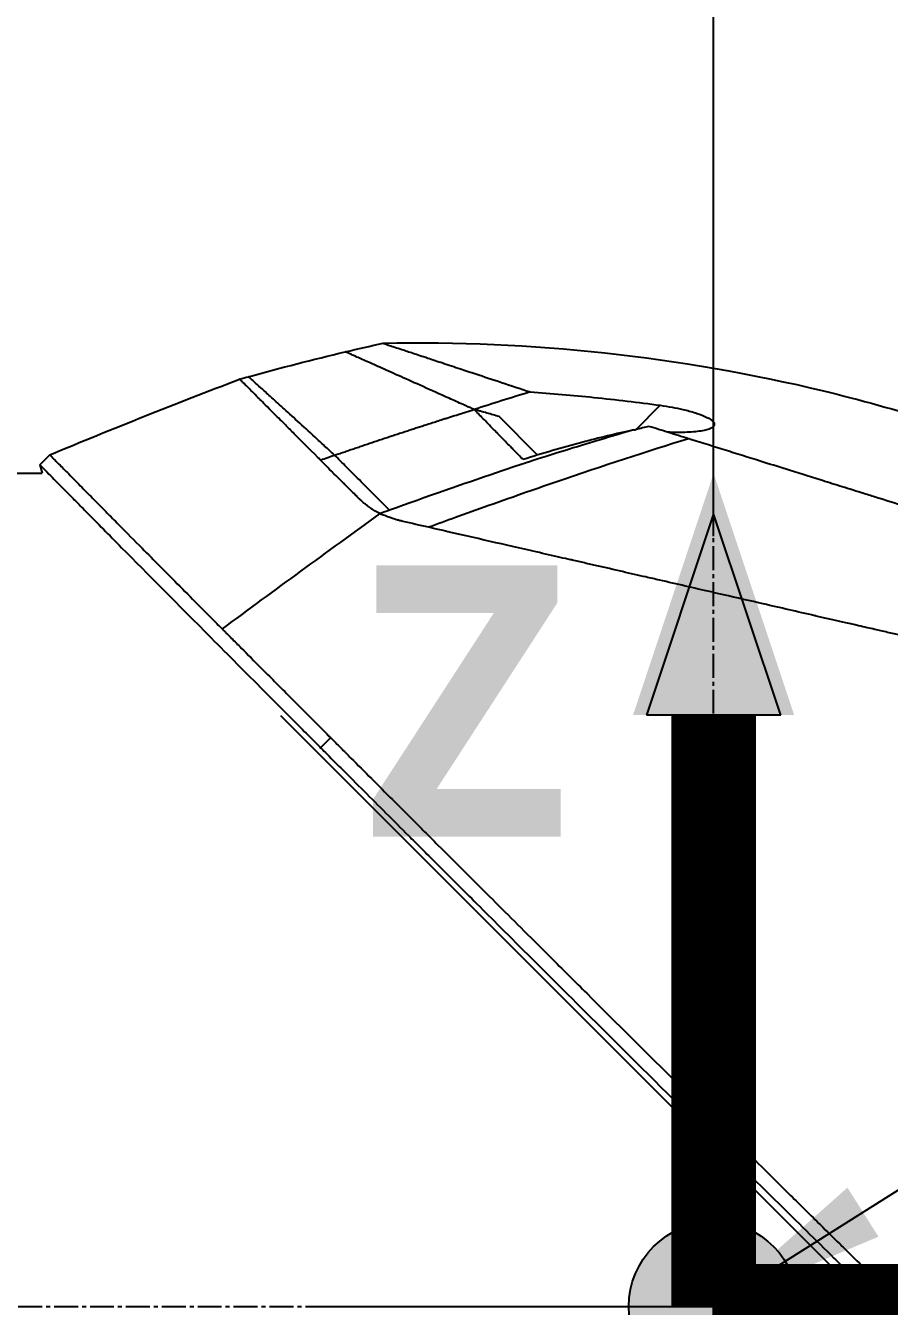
# Model space of a CAD drawing. Header units: millimetres. Extents: x 0 to 4378, y 0 to 2376.
# Drawn here: x 1596.4 to 1657.5, y 771.5 to 862.2 of the extents above; entities that cross this region are included whole.
import ezdxf

# ---------------------------------------------------------------- set-up
doc = ezdxf.new("R2010")
doc.units = ezdxf.units.MM
doc.header["$LTSCALE"] = 0.2
doc.linetypes.add('CENTER2', pattern=[1.125, 0.75, -0.125, 0.125, -0.125])
for name, color, linetype in [('02_Center Line', 1, 'CENTER2'), ('07_Special Line2', 76, 'Continuous'), ('12_Before Rev.Num.', 5, 'Continuous')]:
    doc.layers.add(name, color=color, linetype=linetype)
doc.layers.add('14_Mark', color=7, linetype='Continuous', true_color=0xe03c31)
doc.styles.add('Rainbow-5.0 Style', font='malgunsl.ttf')
doc.dimstyles.new('Rainbow-5.0 Style', dxfattribs={"dimtxt": 4, "dimasz": 2.5, "dimexe": 1, "dimexo": 1, "dimgap": 1, "dimtad": 1, "dimdsep": 46, "dimtxsty": 'Rainbow-5.0 Style', "dimcen": 0, "dimclrd": 251, "dimclre": 251, "dimclrt": 7, "dimazin": 3, "dimtp": 0.1, "dimtm": 0.1, "dimtfac": 0.61, "dimtmove": 0, "dimatfit": 3, "dimfxl": 1, "dimlwd": -1, "dimlwe": -1, "dimarcsym": 1})

# ---------------------------------------------------------------- blocks, each defined once
blk = doc.blocks.new('A$C20a5dee6')
for p, q in [((-12.456, 229.49), (-15.178, 232.212)), ((-5.49, 231.305), (-3.784, 233.011)), ((-47.687, 228.8), (-46.98, 229.507)), ((-47.687, 228.8), (-47.528, 228.2)), ((-12.232, 229.266), (-12.232, 229.266)), ((-64.2, 228.2), (-47.528, 228.2)), ((-30.658, 211.045), (32.788, 147.599)), ((-27.809, 208.764), (-27.102, 209.471)), ((0.541, 179.846), (0, 169.2)), ((0, 169.2), (10.646, 169.741))]:
    blk.add_line(p, q)
blk.add_arc((90.27, -111.258), 360.277, 108.96383, 109.1311)
blk.add_ellipse((5.215, 177.519), major_axis=(-154.081, -51.342), ratio=0.336418, start_param=4.783304, end_param=4.787811)
for points, knots in [([(-23.387, 237.408), (-12.937, 237.634), (-2.371, 236.489), (12.952, 232.777), (18.045, 231.183), (23.001, 229.266)], [0, 0, 0, 0, 3.135776, 3.135776, 4.729873, 4.729873, 4.729873, 4.729873]), ([(-16.923, 232.703), (-16.968, 232.723), (-17.013, 232.743), (-17.058, 232.763), (-17.103, 232.783), (-17.147, 232.803), (-17.192, 232.823), (-17.281, 232.862), (-17.369, 232.902), (-17.456, 232.941), (-17.632, 233.02), (-17.805, 233.097), (-17.975, 233.173), (-18.316, 233.326), (-18.647, 233.474), (-18.968, 233.618), (-19.609, 233.906), (-20.211, 234.176), (-20.771, 234.427), (-21.331, 234.679), (-21.85, 234.911), (-22.325, 235.125), (-22.8, 235.338), (-23.232, 235.532), (-23.62, 235.706), (-24.008, 235.88), (-24.35, 236.033), (-24.649, 236.167), (-24.947, 236.3), (-25.2, 236.413), (-25.407, 236.506), (-25.511, 236.552), (-25.603, 236.593), (-25.684, 236.628), (-25.764, 236.664), (-25.833, 236.694), (-25.889, 236.719), (-25.945, 236.744), (-25.989, 236.763), (-26.018, 236.776), (-26.033, 236.783), (-26.045, 236.788), (-26.052, 236.791), (-26.06, 236.795), (-26.064, 236.797), (-26.064, 236.797), (-26.064, 236.797), (-26.064, 236.797), (-26.064, 236.797)], [0, 0, 0, 0, 0.003914, 0.003914, 0.003914, 0.0078279, 0.0078279, 0.0078279, 0.0156558, 0.0156558, 0.0156558, 0.0313116, 0.0313116, 0.0313116, 0.0626233, 0.0626233, 0.0626233, 0.1252466, 0.1252466, 0.1252466, 0.1878699, 0.1878699, 0.1878699, 0.2504932, 0.2504932, 0.2504932, 0.3131165, 0.3131165, 0.3131165, 0.3757398, 0.3757398, 0.3757398, 0.4070514, 0.4070514, 0.4070514, 0.4383631, 0.4383631, 0.4383631, 0.4696747, 0.4696747, 0.4696747, 0.4853679, 0.4853679, 0.4853679, 0.5009864, 0.5009864, 0.5009864, 0.5015367, 0.5015367, 0.5015367, 0.5015367]), ([(-23.387, 237.408), (-23.387, 237.408), (-23.387, 237.408), (-23.386, 237.408), (-23.38, 237.406), (-23.359, 237.399), (-23.345, 237.394), (-23.283, 237.374), (-23.218, 237.352), (-23.058, 237.299), (-22.963, 237.267), (-22.763, 237.201), (-22.663, 237.168), (-22.405, 237.082), (-22.239, 237.027), (-21.82, 236.888), (-21.557, 236.801), (-21.117, 236.655), (-20.961, 236.603), (-20.616, 236.489), (-20.427, 236.426), (-19.9, 236.252), (-19.545, 236.134), (-18.771, 235.877), (-18.349, 235.737), (-17.558, 235.475), (-17.199, 235.356), (-16.254, 235.042), (-15.65, 234.842), (-14.37, 234.417), (-13.694, 234.193), (-12.988, 233.959)], [2.994008, 2.994008, 2.994008, 2.994008, 2.998917, 2.998917, 3.102407, 3.102407, 3.193729, 3.193729, 3.404829, 3.404829, 3.606578, 3.606578, 3.771982, 3.771982, 3.995205, 3.995205, 4.278205, 4.278205, 4.423595, 4.423595, 4.583388, 4.583388, 4.852579, 4.852579, 5.133194, 5.133194, 5.349319, 5.349319, 5.678864, 5.678864, 6.012538, 6.012538, 6.012538, 6.012538]), ([(-26.81, 229.464), (-26.841, 229.493), (-26.871, 229.521), (-26.902, 229.55), (-26.932, 229.578), (-26.963, 229.606), (-26.993, 229.634), (-27.054, 229.69), (-27.114, 229.746), (-27.174, 229.802), (-27.294, 229.912), (-27.413, 230.022), (-27.529, 230.129), (-27.762, 230.344), (-27.989, 230.552), (-28.208, 230.754), (-28.647, 231.157), (-29.057, 231.534), (-29.438, 231.882), (-29.819, 232.23), (-30.17, 232.551), (-30.49, 232.842), (-30.809, 233.133), (-31.098, 233.396), (-31.356, 233.629), (-31.613, 233.863), (-31.839, 234.068), (-32.033, 234.243), (-32.228, 234.419), (-32.39, 234.565), (-32.521, 234.683), (-32.586, 234.741), (-32.643, 234.793), (-32.692, 234.837), (-32.742, 234.881), (-32.783, 234.918), (-32.816, 234.948), (-32.849, 234.977), (-32.874, 235), (-32.891, 235.015), (-32.899, 235.022), (-32.905, 235.028), (-32.91, 235.032), (-32.914, 235.036), (-32.916, 235.037), (-32.916, 235.038), (-32.916, 235.038), (-32.916, 235.038), (-32.916, 235.038)], [0, 0, 0, 0, 0.0039109, 0.0039109, 0.0039109, 0.0078218, 0.0078218, 0.0078218, 0.0156437, 0.0156437, 0.0156437, 0.0312874, 0.0312874, 0.0312874, 0.0625747, 0.0625747, 0.0625747, 0.1251494, 0.1251494, 0.1251494, 0.1877242, 0.1877242, 0.1877242, 0.2502989, 0.2502989, 0.2502989, 0.3128736, 0.3128736, 0.3128736, 0.3754483, 0.3754483, 0.3754483, 0.4067357, 0.4067357, 0.4067357, 0.4380231, 0.4380231, 0.4380231, 0.4693104, 0.4693104, 0.4693104, 0.4849915, 0.4849915, 0.4849915, 0.5005978, 0.5005978, 0.5005978, 0.5008687, 0.5008687, 0.5008687, 0.5008687]), ([(-27.804, 229.121), (-27.831, 229.148), (-27.858, 229.175), (-27.885, 229.202), (-27.924, 229.24), (-27.962, 229.279), (-28, 229.316), (-28.607, 229.922), (-29.168, 230.482), (-29.68, 230.995), (-29.896, 231.211), (-30.104, 231.419), (-30.302, 231.618), (-30.434, 231.751), (-30.558, 231.874), (-30.673, 231.99), (-30.816, 232.134), (-30.947, 232.265), (-31.066, 232.384), (-31.595, 232.915), (-31.908, 233.229), (-32.102, 233.423), (-32.117, 233.438), (-32.132, 233.453), (-32.147, 233.468), (-32.411, 233.733), (-32.685, 234.006), (-32.922, 234.243), (-33.017, 234.337), (-33.106, 234.426), (-33.186, 234.505), (-33.188, 234.508), (-33.191, 234.511), (-33.194, 234.513), (-33.279, 234.598), (-33.341, 234.66), (-33.388, 234.707), (-33.488, 234.806), (-33.521, 234.838), (-33.535, 234.852), (-33.543, 234.861), (-33.545, 234.862), (-33.545, 234.862), (-33.545, 234.862), (-33.545, 234.862), (-33.545, 234.862)], [0.0000006, 0.0000006, 0.0000006, 0.0000006, 0.00361, 0.00361, 0.00361, 0.0087215, 0.0087215, 0.0087215, 0.0904855, 0.0904855, 0.0904855, 0.125, 0.125, 0.125, 0.141082, 0.141082, 0.141082, 0.1611327, 0.1611327, 0.1611327, 0.25, 0.25, 0.25, 0.2548926, 0.2548926, 0.2548926, 0.3406883, 0.3406883, 0.3406883, 0.375, 0.375, 0.375, 0.3758789, 0.3758789, 0.3758789, 0.4034738, 0.4034738, 0.4034738, 0.4619423, 0.4619423, 0.4619423, 0.4973146, 0.4973146, 0.4973146, 0.4973238, 0.4973238, 0.4973238, 0.4973238]), ([(-12.988, 233.959), (-13.647, 233.756), (-14.306, 233.551), (-15.623, 233.138), (-16.281, 232.929), (-16.938, 232.718)], [-0.4140683, -0.4140683, -0.4140683, -0.4140683, -0.2070418, -0.2070418, -0.000001, -0.000001, -0.000001, -0.000001]), ([(-12.988, 233.959), (-11.478, 233.854), (-9.974, 233.727), (-6.905, 233.415), (-5.343, 233.228), (-3.784, 233.011)], [0.000001, 0.000001, 0.000001, 0.000001, 0.4541066, 0.4541066, 0.9270468, 0.9270468, 0.9270468, 0.9270468]), ([(-16.923, 232.703), (-17.137, 232.636), (-17.347, 232.571), (-17.551, 232.507), (-17.669, 232.47), (-17.785, 232.433), (-17.943, 232.383), (-18.101, 232.334), (-18.301, 232.271), (-18.482, 232.213), (-18.573, 232.184), (-18.66, 232.157), (-18.748, 232.129), (-18.837, 232.101), (-18.927, 232.072), (-19.017, 232.043), (-19.107, 232.015), (-19.196, 231.986), (-19.285, 231.958), (-19.419, 231.915), (-19.553, 231.872), (-19.687, 231.829), (-19.82, 231.786), (-19.954, 231.743), (-20.088, 231.7), (-20.222, 231.657), (-20.356, 231.614), (-20.489, 231.571), (-20.601, 231.535), (-20.712, 231.499), (-20.823, 231.463), (-20.934, 231.427), (-21.045, 231.391), (-21.157, 231.355), (-21.268, 231.319), (-21.379, 231.282), (-21.49, 231.246), (-21.612, 231.206), (-21.734, 231.166), (-21.856, 231.126), (-21.978, 231.086), (-22.1, 231.046), (-22.222, 231.006), (-22.344, 230.966), (-22.466, 230.926), (-22.588, 230.886), (-22.704, 230.848), (-22.821, 230.809), (-22.937, 230.771), (-23.053, 230.732), (-23.169, 230.694), (-23.285, 230.655), (-23.401, 230.617), (-23.518, 230.578), (-23.634, 230.539), (-23.752, 230.5), (-23.871, 230.46), (-23.99, 230.42), (-24.108, 230.381), (-24.227, 230.341), (-24.346, 230.301), (-24.464, 230.261), (-24.583, 230.222), (-24.701, 230.182), (-24.818, 230.142), (-24.935, 230.103), (-25.052, 230.063), (-25.169, 230.024), (-25.286, 229.984), (-25.403, 229.944), (-25.52, 229.905), (-25.637, 229.865), (-25.754, 229.825), (-25.871, 229.785), (-25.989, 229.745), (-26.106, 229.705), (-26.223, 229.665), (-26.341, 229.625), (-26.458, 229.585), (-26.575, 229.545), (-26.692, 229.505), (-26.81, 229.464)], [0, 0, 0, 0, 0.0897132, 0.0897132, 0.0897132, 0.1414804, 0.1414804, 0.1414804, 0.1932476, 0.1932476, 0.1932476, 0.2191312, 0.2191312, 0.2191312, 0.2450148, 0.2450148, 0.2450148, 0.2708984, 0.2708984, 0.2708984, 0.3096449, 0.3096449, 0.3096449, 0.3483914, 0.3483914, 0.3483914, 0.3871379, 0.3871379, 0.3871379, 0.4193782, 0.4193782, 0.4193782, 0.4516185, 0.4516185, 0.4516185, 0.4838587, 0.4838587, 0.4838587, 0.5192811, 0.5192811, 0.5192811, 0.5547035, 0.5547035, 0.5547035, 0.5901259, 0.5901259, 0.5901259, 0.6238896, 0.6238896, 0.6238896, 0.6576534, 0.6576534, 0.6576534, 0.6914171, 0.6914171, 0.6914171, 0.7259458, 0.7259458, 0.7259458, 0.7604744, 0.7604744, 0.7604744, 0.795003, 0.795003, 0.795003, 0.8290876, 0.8290876, 0.8290876, 0.8631723, 0.8631723, 0.8631723, 0.8972569, 0.8972569, 0.8972569, 0.9315046, 0.9315046, 0.9315046, 0.9657523, 0.9657523, 0.9657523, 1, 1, 1, 1]), ([(-16.938, 232.718), (-16.935, 232.715), (-16.933, 232.713), (-16.928, 232.708), (-16.926, 232.706), (-16.923, 232.703)], [-0.004802937, -0.004802937, -0.004802937, -0.004802937, -0.002367886, -0.002367886, 0, 0, 0, 0]), ([(-15.178, 232.212), (-15.465, 232.294), (-15.752, 232.376), (-16.191, 232.502), (-16.344, 232.546), (-16.571, 232.612), (-16.645, 232.633), (-16.792, 232.676), (-16.923, 232.714), (-16.938, 232.718)], [-0.03661254, -0.03661254, -0.03661254, -0.03661254, -0.01870238, -0.01870238, -0.00917405, -0.00917405, -0.00454332, -0.00454332, -0.000001, -0.000001, -0.000001, -0.000001]), ([(-13.493, 229.169), (-13.57, 229.25), (-13.797, 229.489), (-14.228, 229.931), (-14.305, 230.011), (-14.499, 230.21), (-14.617, 230.33), (-14.939, 230.66), (-15.145, 230.87), (-15.422, 231.154), (-15.498, 231.231), (-15.821, 231.562), (-16.073, 231.819), (-16.421, 232.178), (-16.53, 232.292), (-16.687, 232.455), (-16.737, 232.507), (-16.809, 232.583), (-16.833, 232.607), (-16.879, 232.655), (-16.901, 232.679), (-16.923, 232.703)], [0.000001, 0.000001, 0.000001, 0.000001, 0.0517933, 0.0517933, 0.0631602, 0.0631602, 0.080667, 0.080667, 0.1119431, 0.1119431, 0.1236223, 0.1236223, 0.1626158, 0.1626158, 0.1804481, 0.1804481, 0.1887485, 0.1887485, 0.1927271, 0.1927271, 0.1965807, 0.1965807, 0.1965807, 0.1965807]), ([(-3.784, 233.011), (-3.501, 232.972), (-3.217, 232.926), (-2.683, 232.828), (-2.431, 232.777), (-1.867, 232.646), (-1.56, 232.564), (-1.036, 232.397), (-0.813, 232.314), (-0.419, 232.137), (-0.255, 232.044), (-0.004, 231.842), (0.059, 231.739), (0.042, 231.548), (-0.037, 231.465), (-0.341, 231.307), (-0.591, 231.24), (-1.223, 231.139), (-1.614, 231.108), (-2.421, 231.086), (-2.831, 231.09), (-3.257, 231.108)], [-1.14528, -1.14528, -1.14528, -1.14528, -1.059047, -1.059047, -0.979891, -0.979891, -0.875786, -0.875786, -0.784614, -0.784614, -0.687046, -0.687046, -0.571812, -0.571812, -0.456499, -0.456499, -0.315176, -0.315176, -0.162073, -0.162073, -0.025672, -0.025672, -0.025672, -0.025672]), ([(-5.675, 231.266), (-5.644, 231.272), (-5.613, 231.279), (-5.552, 231.292), (-5.521, 231.299), (-5.49, 231.305)], [-0.0189743, -0.0189743, -0.0189743, -0.0189743, -0.00948198, -0.00948198, -0.000001, -0.000001, -0.000001, -0.000001]), ([(-4.577, 231.521), (-4.731, 231.481), (-4.885, 231.443), (-5.189, 231.371), (-5.34, 231.337), (-5.49, 231.305)], [-0.09380006, -0.09380006, -0.09380006, -0.09380006, -0.04608774, -0.04608774, -0.000001, -0.000001, -0.000001, -0.000001]), ([(-1.78, 230.645), (-2.256, 230.794), (-2.728, 230.942), (-3.66, 231.234), (-4.121, 231.378), (-4.577, 231.521)], [0.000026, 0.000026, 0.000026, 0.000026, 0.1679092, 0.1679092, 0.336286, 0.336286, 0.336286, 0.336286]), ([(-5.675, 231.266), (-7.63, 230.699), (-9.347, 230.174), (-10.751, 229.735), (-11.803, 229.405), (-12.651, 229.133), (-13.272, 228.93), (-13.538, 228.843), (-14.228, 228.616), (-15.376, 228.227), (-17.789, 227.411), (-20.308, 226.53), (-22.932, 225.586)], [0, 0, 0, 0, 0.25, 0.25, 0.25, 0.375, 0.375, 0.375, 0.5, 0.5, 0.5, 1, 1, 1, 1]), ([(-1.78, 230.645), (-4.68, 229.748), (-7.805, 228.724), (-11.154, 227.574), (-13.423, 226.794), (-15.795, 225.957), (-18.269, 225.062), (-18.895, 224.836), (-19.526, 224.606), (-20.164, 224.372)], [-1, -1, -1, -1, -0.459072, -0.459072, -0.459072, -0.092566, -0.092566, -0.092566, 0, 0, 0, 0]), ([(-5.678, 231.265), (-6.901, 231.002), (-8.117, 230.705), (-10.71, 230.014), (-12.078, 229.614), (-13.493, 229.169)], [0.0003261, 0.0003261, 0.0003261, 0.0003261, 0.3756535, 0.3756535, 0.8068881, 0.8068881, 0.8068881, 0.8068881]), ([(54.238, 213.113), (54.239, 213.113), (54.239, 213.113), (54.163, 213.137), (54.118, 213.151), (54.022, 213.182), (53.977, 213.196), (53.729, 213.274), (53.443, 213.363), (52.833, 213.554), (52.553, 213.641), (51.818, 213.872), (51.336, 214.023), (50.068, 214.42), (49.236, 214.68), (47.057, 215.362), (45.631, 215.809), (43.618, 216.438), (43.184, 216.574), (42.515, 216.784), (42.291, 216.854), (41.839, 216.995), (41.61, 217.067), (41.259, 217.177), (41.14, 217.214), (40.781, 217.326), (40.543, 217.401), (40.065, 217.551), (39.826, 217.626), (39.464, 217.739), (39.343, 217.777), (39.093, 217.855), (38.964, 217.895), (38.706, 217.976), (38.577, 218.016), (38.185, 218.139), (37.917, 218.223), (37.41, 218.382), (37.16, 218.46), (36.659, 218.617), (36.41, 218.695), (35.649, 218.933), (35.131, 219.095), (34.053, 219.432), (33.486, 219.61), (32.418, 219.944), (31.92, 220.1), (31.251, 220.309), (31.11, 220.353), (30.402, 220.575), (29.833, 220.753), (28.969, 221.023), (28.679, 221.114), (28.102, 221.295), (27.812, 221.386), (27.23, 221.568), (26.942, 221.658), (26.503, 221.795), (26.354, 221.842), (26.063, 221.933), (25.922, 221.977), (25.628, 222.069), (25.481, 222.115), (25.06, 222.247), (24.773, 222.337), (22.3, 223.111), (20.067, 223.809), (17.613, 224.577), (17.405, 224.642), (16.988, 224.773), (16.784, 224.836), (16.383, 224.962), (16.185, 225.024), (15.794, 225.146), (15.603, 225.206), (15.224, 225.325), (15.035, 225.384), (14.495, 225.553), (14.134, 225.666), (13.094, 225.992), (12.408, 226.206), (11.463, 226.502), (11.17, 226.593), (10.74, 226.728), (10.603, 226.771), (10.198, 226.898), (9.932, 226.981), (9.417, 227.142), (9.17, 227.219), (8.458, 227.442), (7.995, 227.587), (6.726, 227.984), (5.925, 228.235), (4.535, 228.67), (3.943, 228.855), (2.476, 229.314), (1.606, 229.586), (0.321, 229.988), (-0.104, 230.121), (-0.737, 230.319), (-0.947, 230.385), (-1.26, 230.483), (-1.364, 230.515), (-1.52, 230.564), (-1.572, 230.58), (-1.65, 230.605), (-1.676, 230.613), (-1.728, 230.629), (-1.754, 230.637), (-1.78, 230.645)], [0.000492, 0.000492, 0.000492, 0.000492, 0.070477, 0.070477, 0.116784, 0.116784, 0.147598, 0.147598, 0.270163, 0.270163, 0.35129, 0.35129, 0.459378, 0.459378, 0.603543, 0.603543, 0.795477, 0.795477, 0.846759, 0.846759, 0.872247, 0.872247, 0.897546, 0.897546, 0.910816, 0.910816, 0.936058, 0.936058, 0.961053, 0.961053, 0.973407, 0.973407, 0.986612, 0.986612, 0.999925, 0.999925, 1.026343, 1.026343, 1.051465, 1.051465, 1.076258, 1.076258, 1.125243, 1.125243, 1.177878, 1.177878, 1.224985, 1.224985, 1.237745, 1.237745, 1.287061, 1.287061, 1.311764, 1.311764, 1.336615, 1.336615, 1.361333, 1.361333, 1.372959, 1.372959, 1.384222, 1.384222, 1.395507, 1.395507, 1.41867, 1.41867, 1.596072, 1.596072, 1.612752, 1.612752, 1.628768, 1.628768, 1.644172, 1.644172, 1.659003, 1.659003, 1.673475, 1.673475, 1.702106, 1.702106, 1.756638, 1.756638, 1.781274, 1.781274, 1.792708, 1.792708, 1.814679, 1.814679, 1.835454, 1.835454, 1.874477, 1.874477, 1.942807, 1.942807, 1.994085, 1.994085, 2.070998, 2.070998, 2.109452, 2.109452, 2.128666, 2.128666, 2.138273, 2.138273, 2.143077, 2.143077, 2.145479, 2.145479, 2.147874, 2.147874, 2.147874, 2.147874]), ([(-46.98, 229.507), (-46.98, 229.507), (-46.98, 229.507), (-46.98, 229.507), (-46.932, 229.458), (-46.812, 229.336), (-46.785, 229.309), (-46.695, 229.218), (-46.624, 229.145), (-46.455, 228.974), (-46.358, 228.875), (-46.147, 228.661), (-46.036, 228.548), (-45.684, 228.192), (-45.42, 227.923), (-44.862, 227.357), (-44.576, 227.067), (-43.995, 226.478), (-43.706, 226.186), (-43.331, 225.806), (-43.263, 225.738), (-43.078, 225.551), (-42.96, 225.431), (-42.578, 225.044), (-42.305, 224.768), (-41.528, 223.982), (-41.002, 223.451), (-39.616, 222.052), (-38.722, 221.15), (-37.301, 219.717), (-36.814, 219.226), (-36.19, 218.598), (-36.064, 218.471), (-35.748, 218.154), (-35.557, 217.961), (-35.268, 217.67), (-35.171, 217.573), (-35.025, 217.426), (-34.977, 217.377), (-34.852, 217.252), (-34.796, 217.195), (-34.781, 217.18)], [-0.8441102, -0.8441102, -0.8441102, -0.8441102, -0.843958, -0.843958, -0.7585248, -0.7585248, -0.7370027, -0.7370027, -0.6943038, -0.6943038, -0.6506717, -0.6506717, -0.610004, -0.610004, -0.533695, -0.533695, -0.4669865, -0.4669865, -0.4087151, -0.4087151, -0.3960011, -0.3960011, -0.3745212, -0.3745212, -0.3281531, -0.3281531, -0.2469126, -0.2469126, -0.1250047, -0.1250047, -0.0640569, -0.0640569, -0.0488199, -0.0488199, -0.0259823, -0.0259823, -0.014544, -0.014544, -0.0088247, -0.0088247, -0.000001, -0.000001, -0.000001, -0.000001]), ([(-47.687, 228.8), (-47.687, 228.8), (-47.633, 228.745), (-47.417, 228.526), (-47.256, 228.362), (-46.9, 228.001), (-46.736, 227.834), (-46.299, 227.391), (-46.011, 227.098), (-45.499, 226.579), (-45.301, 226.379), (-44.852, 225.924), (-44.598, 225.666), (-43.613, 224.669), (-42.797, 223.843), (-40.085, 221.103), (-37.939, 218.939), (-34.369, 215.347), (-33.12, 214.092), (-31.179, 212.143), (-30.519, 211.481), (-29.515, 210.474), (-29.177, 210.135), (-28.667, 209.624), (-28.496, 209.453), (-28.043, 208.999), (-27.834, 208.789), (-27.809, 208.764)], [0, 0, 0, 0, 0.449356, 0.449356, 0.898467, 0.898467, 1.197468, 1.197468, 1.595858, 1.595858, 1.82337, 1.82337, 2.083118, 2.083118, 2.775822, 2.775822, 4.159486, 4.159486, 4.850949, 4.850949, 5.197063, 5.197063, 5.370242, 5.370242, 5.456832, 5.456832, 5.599134, 5.599134, 5.599134, 5.599134]), ([(-23.619, 225.338), (-23.622, 225.34), (-23.626, 225.342), (-23.63, 225.344), (-23.687, 225.372), (-23.746, 225.403), (-23.807, 225.436), (-23.866, 225.469), (-23.926, 225.503), (-23.988, 225.541), (-23.997, 225.546), (-24.007, 225.552), (-24.017, 225.558), (-24.124, 225.624), (-24.228, 225.693), (-24.327, 225.765), (-24.345, 225.778), (-24.362, 225.79), (-24.379, 225.803), (-24.416, 225.831), (-24.452, 225.858), (-24.487, 225.885), (-24.542, 225.927), (-24.593, 225.968), (-24.641, 226.007), (-24.666, 226.027), (-24.69, 226.047), (-24.713, 226.067), (-24.722, 226.074), (-24.749, 226.096), (-24.791, 226.132), (-24.811, 226.15), (-24.835, 226.172), (-24.863, 226.196), (-24.865, 226.199), (-24.868, 226.201), (-24.87, 226.203), (-24.892, 226.222), (-24.913, 226.241), (-24.934, 226.261), (-24.964, 226.288), (-24.993, 226.315), (-25.023, 226.343), (-25.037, 226.356), (-25.052, 226.37), (-25.067, 226.384), (-25.201, 226.511), (-25.381, 226.69), (-25.605, 226.918), (-25.745, 227.061), (-25.878, 227.195), (-26.004, 227.32), (-26.062, 227.378), (-26.119, 227.435), (-26.175, 227.489), (-26.241, 227.554), (-26.361, 227.671), (-26.532, 227.837), (-26.555, 227.859), (-26.579, 227.883), (-26.604, 227.907), (-26.781, 228.079), (-26.921, 228.216), (-27.024, 228.318), (-27.033, 228.326), (-27.042, 228.335), (-27.05, 228.343), (-27.228, 228.519), (-27.392, 228.685), (-27.542, 228.842), (-27.623, 228.926), (-27.699, 229.008), (-27.771, 229.086), (-27.782, 229.098), (-27.793, 229.109), (-27.804, 229.121)], [0, 0, 0, 0, 0.0021802, 0.0021802, 0.0021802, 0.0349898, 0.0349898, 0.0349898, 0.0665186, 0.0665186, 0.0665186, 0.0714286, 0.0714286, 0.0714286, 0.1321946, 0.1321946, 0.1321946, 0.1428571, 0.1428571, 0.1428571, 0.1638774, 0.1638774, 0.1638774, 0.197224, 0.197224, 0.197224, 0.2142857, 0.2142857, 0.2142857, 0.2376364, 0.2376364, 0.2376364, 0.2489714, 0.2489714, 0.2489714, 0.25, 0.25, 0.25, 0.2648779, 0.2648779, 0.2648779, 0.2857143, 0.2857143, 0.2857143, 0.3001586, 0.3001586, 0.3001586, 0.4285714, 0.4285714, 0.4285714, 0.525964, 0.525964, 0.525964, 0.5714286, 0.5714286, 0.5714286, 0.6658539, 0.6658539, 0.6658539, 0.6785714, 0.6785714, 0.6785714, 0.7857143, 0.7857143, 0.7857143, 0.7919818, 0.7919818, 0.7919818, 0.9202925, 0.9202925, 0.9202925, 0.9895013, 0.9895013, 0.9895013, 1, 1, 1, 1]), ([(-22.932, 225.586), (-23.205, 225.859), (-23.526, 226.181), (-23.869, 226.523), (-24.211, 226.866), (-24.575, 227.23), (-24.934, 227.589), (-25.293, 227.947), (-25.646, 228.301), (-25.968, 228.622), (-26.289, 228.944), (-26.579, 229.234), (-26.81, 229.464)], [0, 0, 0, 0, 0.249993, 0.249993, 0.249993, 0.499995, 0.499995, 0.499995, 0.749998, 0.749998, 0.749998, 1, 1, 1, 1]), ([(-20.164, 224.372), (-20.776, 224.513), (-21.382, 224.651), (-21.981, 224.789), (-22.09, 224.814), (-22.165, 224.831), (-22.204, 224.841), (-22.275, 224.859), (-22.347, 224.878), (-22.42, 224.899), (-22.553, 224.937), (-22.691, 224.982), (-22.835, 225.033), (-23.023, 225.098), (-23.286, 225.201), (-23.619, 225.338)], [-1, -1, -1, -1, -0.5, -0.5, -0.5, -0.4375, -0.4375, -0.4375, -0.375, -0.375, -0.375, -0.25, -0.25, -0.25, 0, 0, 0, 0]), ([(57.791, 206.499), (57.791, 206.5), (57.789, 206.501), (57.785, 206.502), (57.781, 206.504), (57.774, 206.506), (57.765, 206.509), (57.749, 206.514), (57.723, 206.521), (57.685, 206.531), (57.65, 206.539), (57.606, 206.55), (57.549, 206.564), (57.498, 206.576), (57.435, 206.591), (57.36, 206.609), (57.291, 206.625), (57.211, 206.644), (57.118, 206.666), (57.031, 206.686), (56.933, 206.709), (56.822, 206.734), (56.618, 206.781), (56.372, 206.838), (56.073, 206.907), (56.017, 206.919), (55.959, 206.933), (55.899, 206.946), (55.728, 206.985), (55.479, 207.042), (55.115, 207.126), (54.816, 207.194), (54.438, 207.281), (53.951, 207.393), (53.569, 207.48), (53.12, 207.583), (52.585, 207.705), (52.131, 207.81), (51.615, 207.928), (51.026, 208.063), (50.811, 208.112), (50.585, 208.164), (50.35, 208.218), (50.005, 208.297), (49.648, 208.378), (49.282, 208.462), (48.671, 208.602), (48.03, 208.749), (47.361, 208.903), (47.024, 208.98), (46.68, 209.059), (46.33, 209.14), (45.984, 209.219), (45.632, 209.3), (45.273, 209.382), (44.55, 209.548), (43.8, 209.719), (43.026, 209.896), (42.639, 209.985), (42.246, 210.075), (41.847, 210.166), (41.763, 210.185), (41.679, 210.204), (41.595, 210.223), (41.489, 210.247), (41.173, 210.32), (40.633, 210.444), (40.303, 210.519), (39.889, 210.614), (39.385, 210.729), (39.01, 210.815), (38.585, 210.913), (38.106, 211.022), (37.899, 211.07), (37.682, 211.12), (37.455, 211.172), (37.245, 211.22), (37.025, 211.27), (36.797, 211.323), (36.618, 211.363), (36.435, 211.405), (36.245, 211.449), (35.985, 211.509), (35.722, 211.569), (35.458, 211.629), (35.233, 211.681), (35.006, 211.733), (34.779, 211.785), (34.551, 211.837), (34.322, 211.89), (34.093, 211.942), (33.857, 211.996), (33.609, 212.053), (33.376, 212.106), (33.158, 212.156), (32.954, 212.203), (32.701, 212.261), (32.449, 212.319), (32.15, 212.387), (31.864, 212.453), (31.577, 212.518), (31.303, 212.581), (31.018, 212.646), (30.811, 212.694), (30.605, 212.741), (30.398, 212.788), (30.32, 212.806), (30.242, 212.824), (30.164, 212.842), (29.878, 212.908), (29.59, 212.973), (29.302, 213.039), (29.158, 213.073), (29.014, 213.106), (28.869, 213.139), (28.724, 213.172), (28.579, 213.205), (28.434, 213.239), (28.143, 213.305), (27.851, 213.372), (27.558, 213.439), (26.973, 213.573), (26.382, 213.709), (25.789, 213.845), (25.492, 213.913), (25.194, 213.981), (24.895, 214.05), (24.597, 214.118), (24.297, 214.187), (23.997, 214.256), (23.846, 214.29), (23.696, 214.325), (23.545, 214.359), (23.395, 214.394), (23.244, 214.429), (23.093, 214.463), (22.799, 214.531), (22.504, 214.598), (22.209, 214.666), (22.201, 214.668), (22.192, 214.67), (22.184, 214.672), (21.88, 214.741), (21.575, 214.811), (21.269, 214.881), (20.964, 214.951), (20.658, 215.022), (20.351, 215.092), (20.197, 215.127), (20.043, 215.162), (19.89, 215.197), (19.736, 215.232), (19.582, 215.268), (19.428, 215.303), (19.119, 215.373), (18.811, 215.444), (18.501, 215.514), (18.318, 215.556), (18.136, 215.598), (17.953, 215.64), (17.95, 215.64), (17.946, 215.641), (17.942, 215.642), (17.885, 215.655), (17.761, 215.683), (17.571, 215.727), (17.427, 215.76), (17.246, 215.802), (17.026, 215.852), (16.908, 215.879), (16.779, 215.909), (16.639, 215.941), (16.495, 215.974), (16.339, 216.009), (16.172, 216.048), (16.056, 216.074), (15.934, 216.102), (15.807, 216.131), (15.772, 216.139), (15.738, 216.147), (15.704, 216.155), (15.346, 216.237), (15.033, 216.309), (14.767, 216.37), (14.115, 216.519), (13.742, 216.605), (13.652, 216.626), (13.398, 216.684), (13.144, 216.742), (12.89, 216.8), (12.577, 216.872), (12.263, 216.943), (11.95, 217.015), (11.81, 217.047), (11.669, 217.079), (11.529, 217.111), (11.356, 217.151), (11.183, 217.19), (11.009, 217.23), (10.809, 217.276), (10.609, 217.321), (10.409, 217.367), (10.053, 217.448), (8.998, 217.69), (7.252, 218.091), (7.222, 218.097), (7.192, 218.104), (7.162, 218.111), (5.943, 218.391), (4.727, 218.67), (3.518, 218.947), (2.576, 219.163), (1.638, 219.378), (0.705, 219.591), (0.411, 219.659), (0.117, 219.726), (-0.176, 219.793), (-1.399, 220.073), (-2.612, 220.352), (-3.812, 220.627), (-4.142, 220.703), (-4.471, 220.778), (-4.799, 220.854), (-5.055, 220.912), (-5.323, 220.974), (-5.604, 221.038), (-6.148, 221.163), (-6.739, 221.298), (-7.375, 221.444), (-7.659, 221.509), (-7.952, 221.576), (-8.253, 221.645), (-8.537, 221.71), (-8.828, 221.776), (-9.126, 221.845), (-9.409, 221.909), (-9.698, 221.975), (-9.993, 222.043), (-10.038, 222.053), (-10.084, 222.064), (-10.13, 222.074), (-10.362, 222.127), (-10.604, 222.183), (-10.854, 222.24), (-11.383, 222.361), (-11.952, 222.491), (-12.559, 222.63), (-13.09, 222.752), (-13.65, 222.88), (-14.239, 223.015), (-15.253, 223.247), (-16.351, 223.499), (-17.521, 223.767), (-18.366, 223.96), (-19.249, 224.162), (-20.164, 224.372)], [0.0008979, 0.0008979, 0.0008979, 0.0008979, 0.0108915, 0.0108915, 0.0108915, 0.020974, 0.020974, 0.020974, 0.0391503, 0.0391503, 0.0391503, 0.0554178, 0.0554178, 0.0554178, 0.0702751, 0.0702751, 0.0702751, 0.0840358, 0.0840358, 0.0840358, 0.0969119, 0.0969119, 0.0969119, 0.1205769, 0.1205769, 0.1205769, 0.125, 0.125, 0.125, 0.1638961, 0.1638961, 0.1638961, 0.1958374, 0.1958374, 0.1958374, 0.2208888, 0.2208888, 0.2208888, 0.2422005, 0.2422005, 0.2422005, 0.25, 0.25, 0.25, 0.2678209, 0.2678209, 0.2678209, 0.2975362, 0.2975362, 0.2975362, 0.3125, 0.3125, 0.3125, 0.3272656, 0.3272656, 0.3272656, 0.3570095, 0.3570095, 0.3570095, 0.3718814, 0.3718814, 0.3718814, 0.375, 0.375, 0.375, 0.3991671, 0.3991671, 0.3991671, 0.4139157, 0.4139157, 0.4139157, 0.4249028, 0.4249028, 0.4249028, 0.429655, 0.429655, 0.429655, 0.4340613, 0.4340613, 0.4340613, 0.4375, 0.4375, 0.4375, 0.4468814, 0.4468814, 0.4468814, 0.4548932, 0.4548932, 0.4548932, 0.4629051, 0.4629051, 0.4629051, 0.4712008, 0.4712008, 0.4712008, 0.4789288, 0.4789288, 0.4789288, 0.4866568, 0.4866568, 0.4866568, 0.4943848, 0.4943848, 0.4943848, 0.5, 0.5, 0.5, 0.502414, 0.502414, 0.502414, 0.5112437, 0.5112437, 0.5112437, 0.5156585, 0.5156585, 0.5156585, 0.5200734, 0.5200734, 0.5200734, 0.528903, 0.528903, 0.528903, 0.5465624, 0.5465624, 0.5465624, 0.555392, 0.555392, 0.555392, 0.5642217, 0.5642217, 0.5642217, 0.5686366, 0.5686366, 0.5686366, 0.5730514, 0.5730514, 0.5730514, 0.5816327, 0.5816327, 0.5816327, 0.5818813, 0.5818813, 0.5818813, 0.5907202, 0.5907202, 0.5907202, 0.5995591, 0.5995591, 0.5995591, 0.6039786, 0.6039786, 0.6039786, 0.6083981, 0.6083981, 0.6083981, 0.6172371, 0.6172371, 0.6172371, 0.622449, 0.622449, 0.622449, 0.6229413, 0.6229413, 0.6229413, 0.6298917, 0.6298917, 0.6298917, 0.6351416, 0.6351416, 0.6351416, 0.6379546, 0.6379546, 0.6379546, 0.6408496, 0.6408496, 0.6408496, 0.6428571, 0.6428571, 0.6428571, 0.6433986, 0.6433986, 0.6433986, 0.6491487, 0.6491487, 0.6491487, 0.6632653, 0.6632653, 0.6632653, 0.6704637, 0.6704637, 0.6704637, 0.6793393, 0.6793393, 0.6793393, 0.6833065, 0.6833065, 0.6833065, 0.6882149, 0.6882149, 0.6882149, 0.6938776, 0.6938776, 0.6938776, 0.7239727, 0.7239727, 0.7239727, 0.7244898, 0.7244898, 0.7244898, 0.7589042, 0.7589042, 0.7589042, 0.7857143, 0.7857143, 0.7857143, 0.7941949, 0.7941949, 0.7941949, 0.8295621, 0.8295621, 0.8295621, 0.8392857, 0.8392857, 0.8392857, 0.849008, 0.849008, 0.849008, 0.8678821, 0.8678821, 0.8678821, 0.876305, 0.876305, 0.876305, 0.8842189, 0.8842189, 0.8842189, 0.8917062, 0.8917062, 0.8917062, 0.8928571, 0.8928571, 0.8928571, 0.9031342, 0.9031342, 0.9031342, 0.9247967, 0.9247967, 0.9247967, 0.9437386, 0.9437386, 0.9437386, 0.9764071, 0.9764071, 0.9764071, 1, 1, 1, 1]), ([(-34.781, 217.18), (-34.763, 217.162), (-34.7, 217.099), (-34.559, 216.957), (-34.503, 216.901), (-34.336, 216.732), (-34.224, 216.619), (-33.886, 216.279), (-33.658, 216.051), (-32.971, 215.36), (-32.506, 214.893), (-31.719, 214.103), (-31.402, 213.784), (-30.76, 213.14), (-30.436, 212.815), (-29.621, 211.996), (-29.125, 211.499), (-28.373, 210.745), (-28.12, 210.492), (-27.74, 210.111), (-27.613, 209.983), (-27.422, 209.792), (-27.358, 209.728), (-27.277, 209.647), (-27.115, 209.484), (-27.102, 209.471)], [-1.054271, -1.054271, -1.054271, -1.054271, -1.016011, -1.016011, -0.991173, -0.991173, -0.941498, -0.941498, -0.842144, -0.842144, -0.643564, -0.643564, -0.511372, -0.511372, -0.379025, -0.379025, -0.180334, -0.180334, -0.080976, -0.080976, -0.031296, -0.031296, -0.006457, -0.006457, -0.000001, -0.000001, -0.000001, -0.000001]), ([(-27.809, 208.764), (-27.774, 208.729), (-27.473, 208.428), (-26.804, 207.757), (-26.551, 207.503), (-25.787, 206.739), (-25.273, 206.224), (-23.717, 204.667), (-22.66, 203.609), (-21.292, 202.242), (-20.989, 201.939), (-20.329, 201.28), (-19.976, 200.927), (-18.672, 199.624), (-17.717, 198.671), (-16.209, 197.166), (-15.656, 196.614), (-13.619, 194.582), (-12.118, 193.086), (-7.639, 188.624), (-2.045, 183.058), (3.894, 177.187), (5.221, 175.876), (7.206, 173.918), (7.863, 173.271), (8.777, 172.37), (9.035, 172.114), (9.8, 171.359), (10.305, 170.861), (10.97, 170.204), (11.126, 170.05), (11.394, 169.786), (11.502, 169.678), (11.715, 169.468), (11.819, 169.365), (12.028, 169.159), (12.136, 169.052), (12.66, 168.533), (13.075, 168.122), (13.937, 167.269), (14.382, 166.828), (15.652, 165.57), (16.477, 164.753), (18.116, 163.129), (18.93, 162.321), (20.596, 160.669), (21.446, 159.825), (23.176, 158.109), (24.058, 157.233), (25.395, 155.904), (25.854, 155.448), (27.084, 154.226), (27.839, 153.475), (29.446, 151.877), (30.291, 151.036), (31.947, 149.387), (32.759, 148.578), (34.336, 147.007), (35.104, 146.242), (37.323, 144.029), (38.756, 142.6), (42.731, 138.631), (45.182, 136.181), (47.858, 133.504), (48.289, 133.072), (50.296, 131.064), (51.758, 129.6), (55.022, 126.331), (56.608, 124.743), (57.974, 123.374), (58.215, 123.132), (58.736, 122.61), (58.974, 122.372), (59.292, 122.053), (59.372, 121.973), (59.372, 121.972)], [0.000001, 0.000001, 0.000001, 0.000001, 0.0174896, 0.0174896, 0.0280641, 0.0280641, 0.0492044, 0.0492044, 0.0915833, 0.0915833, 0.103829, 0.103829, 0.1177045, 0.1177045, 0.1548929, 0.1548929, 0.1762617, 0.1762617, 0.2332292, 0.2332292, 0.3447473, 0.3447473, 0.3768428, 0.3768428, 0.3928613, 0.3928613, 0.3992061, 0.3992061, 0.4115742, 0.4115742, 0.4153435, 0.4153435, 0.4181398, 0.4181398, 0.4207138, 0.4207138, 0.4231441, 0.4231441, 0.4328041, 0.4328041, 0.443145, 0.443145, 0.4624048, 0.4624048, 0.4815797, 0.4815797, 0.5018181, 0.5018181, 0.5229618, 0.5229618, 0.5340035, 0.5340035, 0.5527188, 0.5527188, 0.5738832, 0.5738832, 0.5945831, 0.5945831, 0.6145009, 0.6145009, 0.6528362, 0.6528362, 0.7241388, 0.7241388, 0.7381113, 0.7381113, 0.7906485, 0.7906485, 0.8696683, 0.8696683, 0.8893857, 0.8893857, 0.91901, 0.91901, 0.9486615, 0.9486615, 0.9486615, 0.9486615]), ([(-27.102, 209.471), (-27.09, 209.459), (-26.939, 209.308), (-26.865, 209.233), (-26.805, 209.174), (-26.627, 208.995), (-26.507, 208.875), (-26.148, 208.516), (-25.908, 208.275), (-25.184, 207.55), (-24.697, 207.063), (-23.224, 205.588), (-22.226, 204.59), (-20.972, 203.337), (-20.722, 203.086), (-20.152, 202.516), (-19.826, 202.191), (-18.905, 201.27), (-18.295, 200.661), (-17.558, 199.925), (-17.435, 199.803), (-17.203, 199.571), (-17.094, 199.461), (-15.811, 198.181), (-14.625, 196.997), (-12.743, 195.12), (-12.055, 194.435), (-10.575, 192.96), (-9.78, 192.168), (-6.855, 189.255), (-4.699, 187.11), (-1.804, 184.235), (-1.083, 183.519), (-0.252, 182.695), (-0.145, 182.589), (0.042, 182.404), (0.127, 182.319), (0.298, 182.15), (0.386, 182.063), (0.59, 181.861), (0.702, 181.749), (0.903, 181.551), (0.987, 181.468), (1.194, 181.263), (1.318, 181.14), (1.546, 180.915), (1.649, 180.813), (2.286, 180.182), (2.821, 179.653), (4.053, 178.436), (4.749, 177.747), (6.153, 176.361), (6.861, 175.663), (8.019, 174.521), (8.473, 174.074), (9.028, 173.526), (9.131, 173.425), (9.422, 173.137), (9.611, 172.951), (10.256, 172.314), (10.716, 171.86), (11.42, 171.165), (11.669, 170.92), (12.001, 170.591), (12.087, 170.506), (12.219, 170.376), (12.263, 170.333), (12.405, 170.192), (12.506, 170.092), (12.757, 169.844), (12.914, 169.689), (13.261, 169.345), (13.446, 169.162), (13.812, 168.8), (13.992, 168.622), (14.234, 168.382), (14.293, 168.324), (14.503, 168.116), (14.659, 167.961), (15.049, 167.575), (15.271, 167.356), (15.659, 166.972), (15.823, 166.808), (16.151, 166.483), (16.317, 166.318), (16.744, 165.895), (17.001, 165.641), (17.452, 165.195), (17.639, 165.009), (17.968, 164.683), (18.109, 164.543), (18.322, 164.332), (18.394, 164.261), (18.671, 163.987), (18.875, 163.784), (20.001, 162.668), (20.919, 161.757), (22.819, 159.872), (23.803, 158.895), (25.161, 157.547), (25.542, 157.168), (26.106, 156.607), (26.289, 156.425), (26.905, 155.813), (27.341, 155.38), (28.219, 154.507), (28.664, 154.064), (30.073, 152.664), (31.029, 151.712), (32.755, 149.993), (33.528, 149.224), (35.189, 147.569), (36.076, 146.685), (37.656, 145.109), (38.353, 144.414), (41.696, 141.078), (44.225, 138.551), (47.062, 135.713), (47.558, 135.218), (48.513, 134.262), (48.975, 133.8), (51.178, 131.595), (52.778, 129.993), (54.809, 127.959), (55.398, 127.369), (56.464, 126.301), (56.944, 125.821), (58.218, 124.543), (58.878, 123.882), (59.559, 123.2), (59.733, 123.026), (60.004, 122.754), (60.079, 122.679), (60.079, 122.679)], [-6.229962, -6.229962, -6.229962, -6.229962, -6.227864, -6.227864, -6.219552, -6.219552, -6.202929, -6.202929, -6.16968, -6.16968, -6.103208, -6.103208, -5.970065, -5.970065, -5.937453, -5.937453, -5.895346, -5.895346, -5.816119, -5.816119, -5.800362, -5.800362, -5.786281, -5.786281, -5.635887, -5.635887, -5.550128, -5.550128, -5.451964, -5.451964, -5.19041, -5.19041, -5.103809, -5.103809, -5.091041, -5.091041, -5.081268, -5.081268, -5.070806, -5.070806, -5.057101, -5.057101, -5.047416, -5.047416, -5.032993, -5.032993, -5.021064, -5.021064, -4.959513, -4.959513, -4.879662, -4.879662, -4.798866, -4.798866, -4.746913, -4.746913, -4.735039, -4.735039, -4.713278, -4.713278, -4.660559, -4.660559, -4.631405, -4.631405, -4.620962, -4.620962, -4.61581, -4.61581, -4.603824, -4.603824, -4.585775, -4.585775, -4.565126, -4.565126, -4.545061, -4.545061, -4.538129, -4.538129, -4.518662, -4.518662, -4.489931, -4.489931, -4.468034, -4.468034, -4.446173, -4.446173, -4.412022, -4.412022, -4.38742, -4.38742, -4.368644, -4.368644, -4.359076, -4.359076, -4.331844, -4.331844, -4.208918, -4.208918, -4.076245, -4.076245, -4.023995, -4.023995, -3.998904, -3.998904, -3.939656, -3.939656, -3.878964, -3.878964, -3.746371, -3.746371, -3.637173, -3.637173, -3.509455, -3.509455, -3.406658, -3.406658, -3.009825, -3.009825, -2.924337, -2.924337, -2.84138, -2.84138, -2.519502, -2.519502, -2.374871, -2.374871, -2.235834, -2.235834, -1.965462, -1.965462, -1.83333, -1.83333, -1.674568, -1.674568, -1.674568, -1.674568])]:
    blk.add_open_spline(points, degree=3, knots=knots)
for points in [[(-32.916, 235.038), (-30.644, 235.668), (-28.359, 236.255), (-26.064, 236.797)], [(-26.064, 236.797), (-25.173, 237.007), (-24.281, 237.211), (-23.387, 237.408)], [(-33.545, 234.862), (-33.335, 234.921), (-33.126, 234.979), (-32.916, 235.038)], [(-46.98, 229.507), (-42.529, 231.359), (-38.05, 233.145), (-33.545, 234.862)], [(-28.91, 230.226), (-28.911, 230.227), (-28.912, 230.228), (-28.914, 230.228)], [(-47.687, 228.8), (-47.687, 228.8), (-47.687, 228.8), (-47.687, 228.8)], [(-23.619, 225.338), (-27.374, 222.628), (-31.095, 219.909), (-34.781, 217.18)]]:
    blk.add_open_spline(points, degree=3)
at = {"layer": '02_Center Line', "ltscale": 11.288275}
for p, q in [((0, -14.869), (0, 253.957)), ((-237.159, 169.2), (89.016, 169.2))]:
    blk.add_line(p, q, dxfattribs=at)
blk = doc.blocks.new('*D145')
at = {"color": 251, "linetype": 'ByBlock', "transparency": 16777216}
for p, q in [((1617.446, 1196.457), (1769.201, 1196.457)), ((1765.201, 781.457), (1765.201, 1186.457)), ((1617.446, 771.457), (1769.201, 771.457))]:
    blk.add_line(p, q, dxfattribs=at)
at = {"color": 251, "transparency": 16777216}
for points in [[(1763.534, 1186.457), (1766.868, 1186.457), (1765.201, 1196.457)], [(1763.534, 781.457), (1766.868, 781.457), (1765.201, 771.457)]]:
    blk.add_solid(points, dxfattribs=at)
at = {"layer": 'Defpoints', "color": 0, "transparency": 16777216}
for p in [(1613.446, 1196.457), (1765.201, 1196.457), (1613.446, 771.457)]:
    blk.add_point(p, dxfattribs=at)
at = {"color": 7, "transparency": 16777216, "insert": (1752.929, 983.957), "char_height": 16, "attachment_point": 5, "rotation": 90, "style": 'Rainbow-5.0 Style'}
blk.add_mtext('425', dxfattribs=at)
blk = doc.blocks.new('*D151')
at = {"color": 251, "linetype": 'ByBlock', "transparency": 16777216}
for p, q in [((1649.046, 1699.157), (1818.696, 1699.157)), ((1814.696, 781.457), (1814.696, 1689.157)), ((1649.046, 771.457), (1818.696, 771.457))]:
    blk.add_line(p, q, dxfattribs=at)
at = {"color": 251, "transparency": 16777216}
for points in [[(1813.029, 1689.157), (1816.362, 1689.157), (1814.696, 1699.157)], [(1813.029, 781.457), (1816.362, 781.457), (1814.696, 771.457)]]:
    blk.add_solid(points, dxfattribs=at)
at = {"layer": 'Defpoints', "color": 0, "transparency": 16777216}
for p in [(1645.046, 1699.157), (1814.696, 1699.157), (1645.046, 771.457)]:
    blk.add_point(p, dxfattribs=at)
at = {"color": 7, "transparency": 16777216, "insert": (1802.424, 1235.307), "char_height": 16, "attachment_point": 5, "rotation": 90, "style": 'Rainbow-5.0 Style'}
blk.add_mtext('927.7', dxfattribs=at)
blk = doc.blocks.new('*D153')
at = {"color": 251, "linetype": 'ByBlock', "transparency": 16777216}
for p, q in [((1496.646, 979.957), (1496.646, 952.291)), ((1645.046, 826.01), (1645.046, 960.291)), ((1506.646, 956.291), (1635.046, 956.291))]:
    blk.add_line(p, q, dxfattribs=at)
at = {"color": 251, "transparency": 16777216}
for points in [[(1506.646, 957.958), (1506.646, 954.624), (1496.646, 956.291)], [(1635.046, 957.958), (1635.046, 954.624), (1645.046, 956.291)]]:
    blk.add_solid(points, dxfattribs=at)
at = {"layer": 'Defpoints', "color": 0, "transparency": 16777216}
for p in [(1496.646, 983.957), (1645.046, 956.291), (1645.046, 822.01)]:
    blk.add_point(p, dxfattribs=at)
at = {"color": 7, "transparency": 16777216, "insert": (1570.846, 968.612), "char_height": 16, "attachment_point": 5, "style": 'Rainbow-5.0 Style'}
blk.add_mtext('148.4', dxfattribs=at)
blk = doc.blocks.new('A$Ceda57245')
at = {"layer": '07_Special Line2'}
blk.add_hatch(color=256, dxfattribs=at).paths.add_polyline_path([(49.156, 0), (34.9, 4.752), (34.9, -4.752)])
at = {"layer": '12_Before Rev.Num.'}
blk.add_hatch(color=256, dxfattribs=at).paths.add_polyline_path([(0, 49.156), (-4.752, 34.9), (4.752, 34.9)])
at = {"layer": '14_Mark'}
h = blk.add_hatch(color=256, dxfattribs=at)
h.dxf.hatch_style = 1
h.paths.add_polyline_path([(5, 0, 1), (-5, 0, 1)])
at = {"layer": '07_Special Line2'}
for p, q in [((34.9, -3.96), (34.9, 3.96)), ((46.78, 0), (34.9, 3.96)), ((34.9, -3.96), (46.78, 0))]:
    blk.add_line(p, q, dxfattribs=at)
at = {"layer": '07_Special Line2', "const_width": 5}
blk.add_lwpolyline([(34.9, 0), (0, 0)], dxfattribs=at)
at = {"layer": '12_Before Rev.Num.'}
for p, q in [((0, 46.78), (-3.96, 34.9)), ((3.96, 34.9), (0, 46.78)), ((3.96, 34.9), (-3.96, 34.9))]:
    blk.add_line(p, q, dxfattribs=at)
at = {"layer": '12_Before Rev.Num.', "const_width": 5}
blk.add_lwpolyline([(0, 34.9), (0, 0)], dxfattribs=at)
at = {"layer": '14_Mark'}
blk.add_circle((0, 0), 5, dxfattribs=at)
at = {"layer": '07_Special Line2', "insert": (34.529, -17.308), "char_height": 16, "attachment_point": 4, "style": 'Rainbow-5.0 Style'}
blk.add_mtext('{\\fMalgun Gothic Semilight|b1|i0|c129|p50;Y}', dxfattribs=at)
at = {"layer": '12_Before Rev.Num.', "insert": (-20.587, 35.725), "char_height": 16, "attachment_point": 4, "style": 'Rainbow-5.0 Style'}
blk.add_mtext('{\\fMalgun Gothic Semilight|b1|i0|c129|p50;Z}', dxfattribs=at)
at = {"layer": '14_Mark', "insert": (-17.839, -15.459), "char_height": 16, "attachment_point": 4, "style": 'Rainbow-5.0 Style'}
blk.add_mtext('{\\fMalgun Gothic Semilight|b1|i0|c129|p50;0}', dxfattribs=at)

msp = doc.modelspace()

# ---------------------------------------------------------------- block references
msp.add_blockref('A$C20a5dee6', (1645.046, 602.257))
at = {"xscale": 1.2, "yscale": 1.2, "zscale": 1.2}
msp.add_blockref('A$Ceda57245', (1645.046, 771.457), dxfattribs=at)

# ---------------------------------------------------------------- dimensions: what is measured, and where the dimension line sits
for base, p1, p2, picture, middle in [((1814.696, 1699.157), (1645.046, 771.457), (1645.046, 1699.157), '*D151', (1802.424, 1235.307)), ((1765.201, 1196.457), (1613.446, 771.457), (1613.446, 1196.457), '*D145', (1752.929, 983.957))]:
    dim = msp.add_linear_dim(base=base, p1=p1, p2=p2, angle=90, dimstyle='Rainbow-5.0 Style', override={"dimscale": 4, "dimtol": 0, "dimlim": 0, "dimtp": 0.1, "dimtm": 0.1, "dimtfac": 0.61, "dimtdec": 2, "dimtolj": 0, "dimtzin": 8})
    dim.commit()
    dim.dimension.update_dxf_attribs({"geometry": picture, "text_midpoint": middle})
dim = msp.add_linear_dim(base=(1645.046, 956.291), p1=(1496.646, 983.957), p2=(1645.046, 822.01), dimstyle='Rainbow-5.0 Style', override={"dimscale": 4, "dimtol": 0, "dimlim": 0, "dimtp": 0.1, "dimtm": 0.1, "dimtfac": 0.61, "dimtdec": 2, "dimtolj": 0, "dimtzin": 8})
dim.commit()
dim.dimension.update_dxf_attribs({"geometry": '*D153', "text_midpoint": (1570.846, 968.612)})

# ---------------------------------------------------------------- leaders
at = {"annotation_type": 0, "has_hookline": 1, "hookline_direction": 0, "text_width": 103.201}
msp.add_leader([(1645.046, 771.457), (1851.014, 901.51), (1863.514, 901.51)], dimstyle='Rainbow-5.0 Style', override={"dimscale": 5, "dimgap": 1, "dimtad": 1}, dxfattribs=at)

doc.saveas('drawing.dxf')
